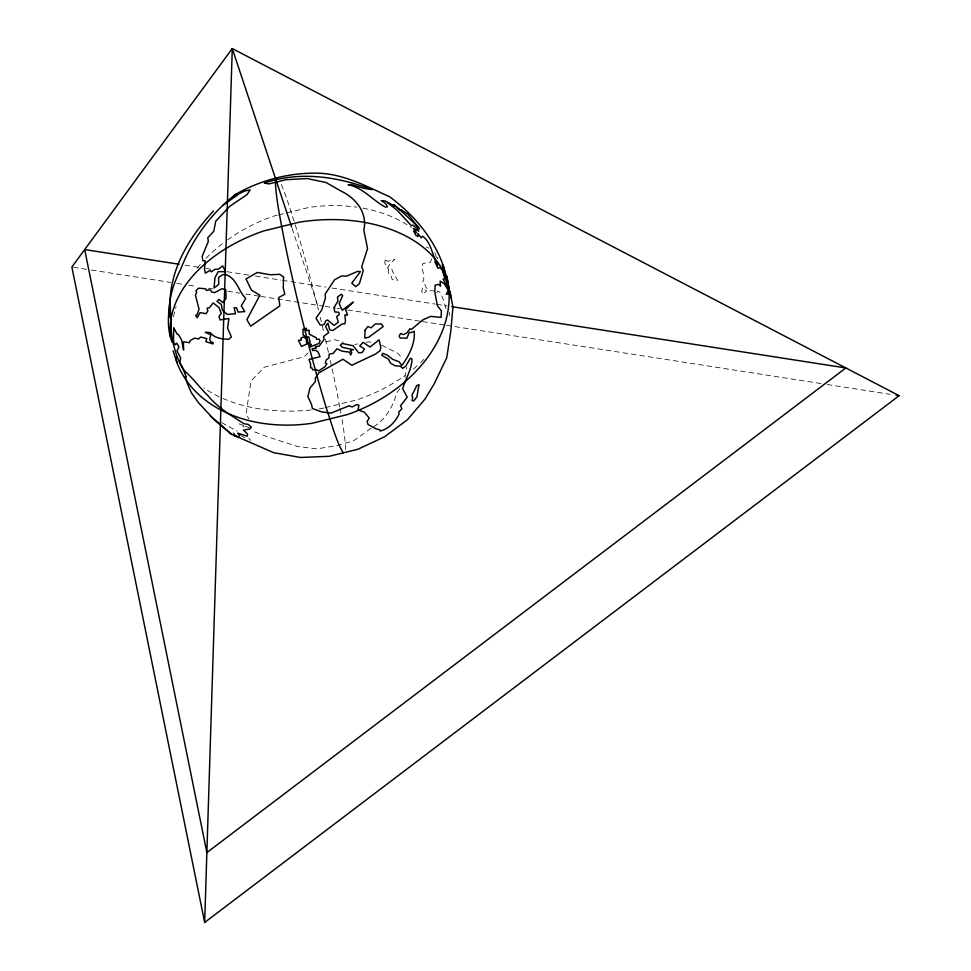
<?xml version="1.0" encoding="UTF-8"?>
<svg xmlns="http://www.w3.org/2000/svg" width="971" height="971" viewBox="0 0 971 971"><rect width="100%" height="100%" fill="white"/><g stroke="black" fill="none" stroke-linecap="round" stroke-linejoin="round"><path stroke-width="0.73" stroke-dasharray="4.86 3.64" d="M404.907 377.331L406.861 367.329M431.585 258.929L430.469 262.267L423.016 263.457L421.681 267.086L423.975 275.57L423.647 280.291L422.324 282.124L424.934 284.673L426.257 287.817L430.639 290.754L434.061 290.887M436.804 292.939L437.642 291.215L439.693 292.101L442.691 297.769L446.15 309.215M399.821 388.57L396.641 392.976C393.473 406.327 384.625 420.71 372.366 427.507M308.086 352.886L304.057 356.794L264.258 367.208L250.906 381.19L246.076 414.18L248.819 418.817M371.068 428.272L353.541 440.773L336.306 445.798L316.68 448.845L297.563 446.502L267.79 436.914L251.671 430.736M277.269 215.234L273.13 216.254A141.693 105.863 -17.9 0 0 226.061 240.954M278.653 214.894L308.972 207.418A141.693 105.863 -17.9 0 1 356.964 207.199M325.989 341.889L334.801 339.716L343.321 342.375M324.047 407.941L321.292 408.621A141.693 93.762 -10.6 0 1 318.379 409.058M325.431 407.602L357.134 399.797A141.693 93.762 -10.6 0 0 404.822 375.643M354.706 344.487L357.583 343.94M366.213 342.314L369.089 341.768L373.325 342.921M185.073 265.18L198.557 267.268M206.046 268.433L210.549 269.137M227.02 271.698L249.498 275.194M255.494 276.128L280.959 280.097M282.464 280.328L325.916 287.088M331.912 288.011L435.287 304.093M436.792 304.324L447.279 305.962M73.359 267.256L89.854 269.817M91.347 270.059L170.775 282.403M176.771 283.338L182.766 284.272M188.762 285.207L196.251 286.372M208.243 288.241L215.732 289.407M227.724 291.264L239.716 293.133M245.712 294.067L259.196 296.167M260.701 296.398L323.646 306.181M325.139 306.423L335.626 308.05M337.131 308.28L340.129 308.754M347.618 309.919L421.062 321.34M422.555 321.571L445.034 325.067M446.539 325.297L821.199 383.581M827.195 384.516L890.14 394.299M381.797 345.239L397.976 353.395L402.698 358.93M243.709 425.553L239.497 423.878L244.037 427.082M245.105 426.111L249.316 427.786M426.269 246.974L428.879 248.103M221.606 422.603L237.288 431.148M241.136 435.627L244.838 437.63M233.028 432.69L234.909 434.183M248.71 438.407L250.809 440.397M435.117 255.422L437.666 258.614L437.787 257.254L434.705 252.727M292.089 228.355L317.93 306.023M339.729 406.934L336.658 390.585A141.693 8.994 76.2 0 0 329.764 358.202M339.984 408.305L341.003 413.755M449.731 312.553A141.693 93.762 -10.6 0 1 449.136 315.49M423.866 359.355A141.693 93.762 -10.6 0 1 420.54 362.669M417.057 365.873A141.693 93.762 -10.6 0 1 411.716 370.4M311.048 409.968A141.693 93.762 -10.6 0 1 220.441 397.333M219.179 396.738A141.693 93.762 -10.6 0 1 203.619 387.83M281.274 184.599A141.693 8.994 76.2 0 1 287.27 200.135L294.844 223.536A141.693 8.994 76.2 0 1 318.391 309.955M320.163 317.165A141.693 8.994 76.2 0 1 321.559 322.894M322.275 325.868A141.693 8.994 76.2 0 1 324.047 333.32M325.443 339.28A141.693 8.994 76.2 0 1 328.477 352.485M342.047 419.521A141.693 8.994 76.2 0 1 345.385 450.022M173.53 316.667A141.693 105.863 -17.9 0 1 176.115 306.642M197.186 268.251A141.693 105.863 -17.9 0 1 201.956 262.656M206.01 258.322A141.693 105.863 -17.9 0 1 224.859 241.84M362.899 208.158A141.693 105.863 -17.9 0 1 411.267 227.469M388.558 268.894L388.509 273.312L390.682 274.599L392.102 279.417L395.852 280.68L397.685 280.194L393.194 273.069L391.604 268.53L388.558 268.894M385.135 260.082L384.844 263.529L387.405 268.263L390.087 263.639L394.881 259.293L388.376 261.333L385.135 260.082M422.688 288.132L421.717 291.142L423.04 294.274L426.609 290.96L422.688 288.132"/><path stroke-width="1.46" d="M204.663 922.45L232.275 48.574L899.134 395.695L204.663 922.45L71.866 267.025L232.275 48.55L291.603 226.911M213.486 210.986C190.874 235.322 171.782 265.617 170.119 299.602C168.335 313.924 166.611 328.659 172.219 342.387M236.281 193.969C261.915 179.562 290.948 172.146 320.381 173.263C345.433 174.768 367.378 186.711 389.772 196.834C421.693 220.672 446.842 254.523 449.148 295.475A141.693 105.863 -17.9 0 1 347.776 414.483L311.934 423.307A141.693 105.863 -17.9 0 1 176.88 362.511L173.093 350.822M179.077 264.246L84.683 249.559L206.872 852.599L845.838 367.948L451.77 306.654M896.136 395.233L899.134 395.695M210.319 416.001L231.147 433.891M233.865 434.146L236.269 436.331L233.61 435.166L236.669 436.549L239.084 436.343L239.813 435.105L237.761 433.175L247.107 436.173L247.617 434.158L243.442 430.068L249.523 429.121L251.331 427.179L248.309 424.448L243.842 423.659C231.268 415.406 218.099 408.026 208.486 396.229C200.123 388.133 193.581 378.908 185.024 371.359L185.412 372.561L179.841 362.571L180.618 357.935L177.038 350.98L178.943 346.683L176.746 343.188L175.338 344.778L173.53 341.95L173.748 327.652L177.159 334.218L178.543 334.728L181.553 339.814L183.592 350.07L183.422 341.828L189.442 342.666L190.049 340.724L194.71 338.042L198.339 339.049L200.73 337.058L206.787 338.636L205.816 341.646L212.965 343.928L213.219 342.581L210.998 341.974L209.59 339.316L210.865 334.837L205.209 332.288L210.173 332.555C214.785 338.369 221.849 338.988 228.671 339.292L231.401 336.925L227.566 328.149L228.925 318.524L220.077 319.932L218.961 316.522L221.279 313.33L218.851 307.358L213.159 302.903L209.42 307.771L207.126 308.123L207.843 311.096L206.07 313.669L200.05 312.65L197.137 317.784L195.681 315.32L197.052 314.725L199.043 309.166L195.426 295.172L196.664 292.405L195.96 290.766L198.46 288.193L205.549 288.727L206.471 290.45L210.379 289.795L211.702 292.053L214.64 292.635L222.153 288.69L225.745 289.734L226.085 298.303L222.929 302.624L218.827 299.359L217.031 301.423L221.242 304.409L222.371 310.162L227.202 314.386L235.552 313.827L234.108 307.71L236.463 307.807L238.186 312.14L244.789 311.557L241.306 305.841L245.736 298.461C238.113 290.875 236.912 278.046 225.345 274.465L222.577 274.708L218.572 277.524L218.754 284.333L214.033 287.95L214.955 277.767L218.147 271.613L225.648 271.746L222.638 265.908L218.341 269.222L215.028 269.27L211.241 271.868L210.124 270.363L205.294 273.167L204.505 268.967L205.172 260.738L202.975 260.847L202.15 256.405L208.328 241.403L207.77 237.749L213.778 231.292L215.732 221.218L229.751 206.338L246.998 194.613L250.19 189.915L245.056 190.886L239.764 193.35L223.209 205.172L236.633 193.751C211.581 212.273 192.307 239.327 181.116 268.263C173.566 283.629 167.085 300.44 170.398 317.857L170.059 303.413L171.333 324.8C170.386 338.77 177.013 359.622 183.009 369.065L186.262 376.918L185.352 376.602L187.148 382.962L191.36 392.672L198.145 402.285L213.547 419.023L231.049 434.037L273.652 452.68L300.537 457.475L329.303 456.297L357.983 449.233L384.625 436.756L407.419 419.739L424.813 399.324L434.171 383.897L446.745 357.789L450.799 331.123L452.935 307.164L450.374 293.533L442.8 270.144A141.693 93.762 -10.6 0 0 299.626 222.104L263.772 230.928A141.693 93.762 -10.6 0 0 170.532 337.192M175.86 357.061L176.88 362.511M343.637 452.765A141.693 8.994 76.2 0 1 333.648 430.59L326.074 407.189A141.693 8.994 76.2 0 1 284.26 240.14L279.15 212.892A141.693 8.994 76.2 0 1 277.269 177.972M450.374 293.533A141.693 93.762 -10.6 0 1 450.726 297.842M442.97 265.52A141.693 105.863 -17.9 0 1 444.038 268.214M303.098 329.448L303.073 334.825L306.278 337.41L308.729 336.803L310.113 341.998L308.996 343.528L311.351 344.402L309.458 347.193L319.083 343.37L320.005 340.809L319.41 339.28L316.558 339.328L316.328 337.762L309.251 334.23L309.069 330.128L306.618 330.735L306.338 328.222L303.098 329.448M315.393 378.132L315.381 381.567L309.98 387.999L307.88 396.641L311.436 404.118L312.383 408.5L321.522 411.838L330.977 413.136L349.172 405.769L352.206 406.983L356.648 404.543L358.967 405.235L357.983 409.956L364.271 412.141L369.259 418.064L367.184 421.28L367.985 424.461L375.813 428.757L379.916 429.85L380.183 431.051C388.74 428.879 395.44 421.851 399.093 413.998L398.729 412.19L401.848 408.706L400.562 405.696L407.213 397.188L402.649 388.655C405.623 378.641 411.801 369.599 411.983 358.857L410.32 358.299L405.902 365.994L402.734 368.361L400.331 366.225L394.966 365.703L390.476 363.118L388.509 359.149L381.712 355.204L382.841 353.298L387.405 355.216L392.648 359.319L399.36 361.916L401.727 365.557C408.815 356.175 415.357 343.394 414.241 331.329L410.879 332.604L409.398 332.228L406.8 338.248L400.186 337.993L399.13 336.282L400.501 333.514L403.366 334.607L406.91 332.895L409.835 328.805L411.486 329.363L422.798 319.884L430.602 316.364L441.077 317.396L441.404 310.914L437.411 305.671L434.85 292.344L435.142 285.183L438.746 284.297L440.494 286.202L440.13 281.117L444.33 283.811L447.631 289.115L447.595 287.198L443.019 279.15L444.961 278.895L442.303 269.999L439.56 267.353L437.897 268.372L435.032 261.697L437.787 265.447C432.131 256.393 431.986 242.75 422.47 236.147L421.22 237.822L417.882 233.477L418.088 236.463L415.891 235.383L413.78 231.086L415.588 233.101L416.438 232.639L413.415 228.331L418.829 231.207L417.19 228.646L412.991 225.102L411.376 225.721L396.945 210.015L387.89 202.878L394.36 206.277L385.281 200.997L381.178 200.621L385.475 203.34L387.478 206.823L385.317 207.054C372.342 200.232 362.972 187.512 348.128 184.745L351.478 184.587L364.076 188.398L372.002 189.6C338.114 176.686 299.772 170.714 264.343 183.094L268.87 183.907L286.008 179.684L307.152 178.555L326.11 182.536L340.578 190.838A57.338 41.207 -4.4 0 1 363.822 230.151L367.548 248.564L361.71 266.77L363.239 270.654L359.452 283.605L355.714 286.663L351.781 283.131L360.423 271.589L357.814 271.346L346.344 276.213L341.707 275.934L334.655 279.672L325.188 294.043L325.455 298.048L321.717 309.98L315.976 318.209L320.151 324.909L322.336 325.151L324.545 323.938L325.613 320.952L327.579 319.969L334.085 325.443L338.321 322.154L336.658 316.704L339.28 314.446L338.794 312.286L334.728 311.922L333.988 307.552L337.981 301.095L337.435 297.017L341.416 294.225L342.642 295.67L339.146 303.632L342.229 310.222L353.238 302.078L345.494 309.458L347.569 315.102L344.839 314.992L345.494 320.964L344.79 323.841L342.278 323.865L332.725 330.553L329.655 329.861L328.004 323.137L325.54 326.426L328.684 332.628L323.622 336.391L324.011 339.534L319.143 346.161L315.369 346.562L316.425 348.055L312.055 348.783L312.662 350.482L315.83 350.361L318.087 351.988L320.078 356.721L309.033 359.44L310.586 364.174L310.623 367.778L311.885 367.9L312.662 369.866L316.133 369.611L318.658 370.861L325.151 366.613L326.948 363.773L325.261 362.96L326.28 359.804L328.841 358.02L329.181 354.172L333.15 353.371L336.998 348.747L342.156 351.174L349.73 352.182L350.652 355.046L351.805 352.473L350.422 350.519L353.444 349.706L342.423 347.351L340.311 345.251L342.095 343.467L353.116 345.725L358.627 352.776L362.013 352.607L364.526 349.002L359.707 345.919L363.142 342.362L370 347.048L379.103 339.85L380.802 347.351L380.122 350.628L375.486 354.087L351.805 365.254L342.981 359.246L318.646 372.961L315.393 378.132M283.568 276.978L283.265 287.914L284.77 294.237L278.786 297.563L279.794 305.889L250.627 326.183L246.877 319.653L259.9 295.233L251.44 290.098L245.991 278.968L257.315 272.438L270.302 274.744L279.842 274.356L283.568 276.978M365.047 330.249L364.793 338.102L368.774 337.228L383.181 326.572L381.372 323.95L375.352 323.938L371.019 327.858L367.875 326.523L365.047 330.249M448.104 287.465L447.934 291.166L446.32 294.274L449.682 293.715L448.104 287.465M418.926 385.038L416.96 396.775L413.84 400.926L412.007 400.61L412.699 398.086L411.935 395.282L416.923 385.39L418.926 385.038M306.8 344.062L301.435 346.392L298.4 340.299L301.241 340.19L300.998 337.993L303.34 337.046L306.132 338.551L306.8 344.062M401.691 210.185L400.016 209.882L393.898 204.699C402.686 212.248 411.595 220.114 419.545 228.901L407.869 214.178L401.691 210.185M447.692 284.527L442.412 264.731L447.692 284.527M449.828 293.436L446.83 276.237L449.828 293.436"/></g></svg>
